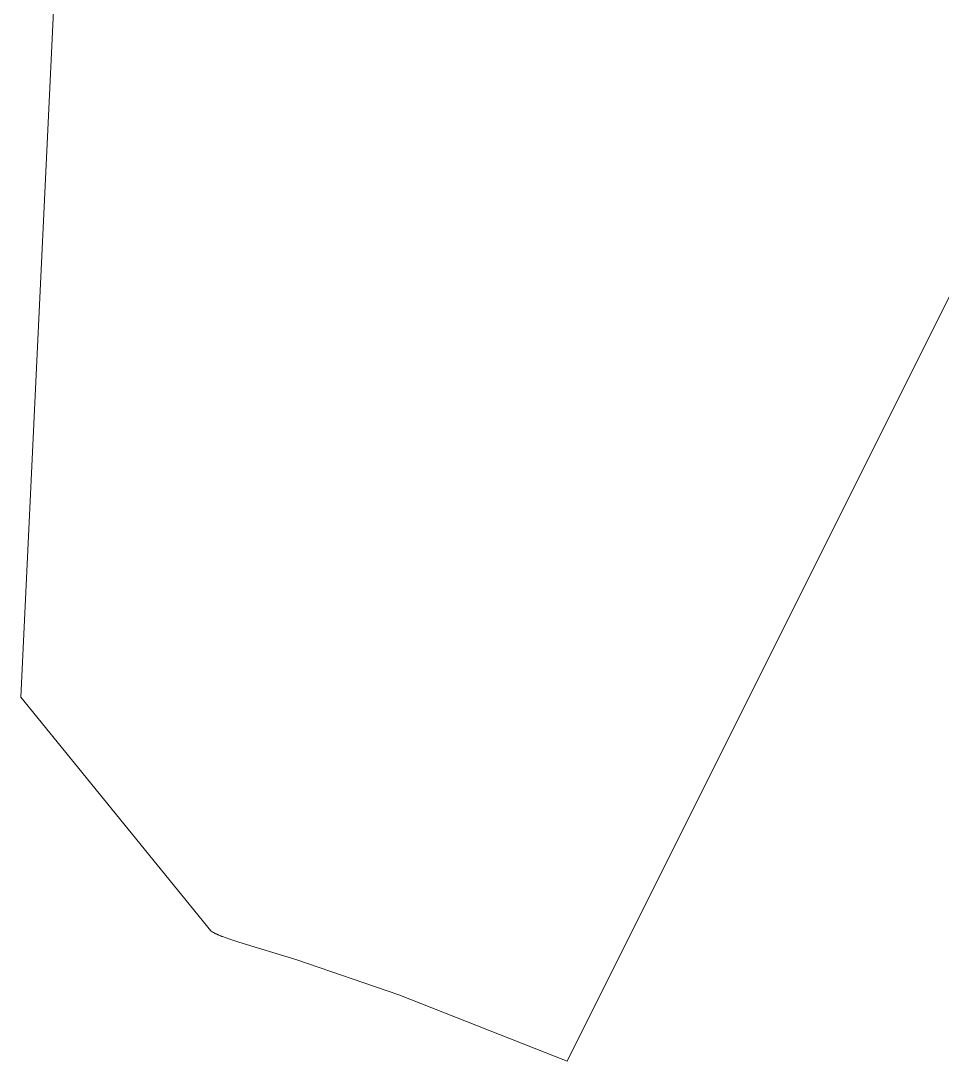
# Model space of a CAD drawing. Header units: metres. Extents: x 236 to 355, y 67 to 475.
# Drawn here: x 296.99083 to 297.00313, y 292.88084 to 292.89473 of the extents above; entities that cross this region are included whole.
import ezdxf

# ---------------------------------------------------------------- set-up
doc = ezdxf.new("R2010")
doc.units = ezdxf.units.M
doc.header["$LTSCALE"] = 0.007
doc.header["$MEASUREMENT"] = 0
doc.layers.add('H', color=7, linetype='Continuous')

msp = doc.modelspace()

# ---------------------------------------------------------------- linework, layer by layer
at = {"layer": 'H', "lineweight": 5}
msp.add_lwpolyline([(297.032141, 292.94888), (296.998123, 292.880844), (296.99588, 292.88173), (296.994502, 292.882203), (296.993745, 292.882433), (296.993624, 292.882471), (296.993524, 292.882507), (296.993522, 292.882508), (296.99352, 292.882508), (296.993519, 292.882508), (296.993517, 292.88251), (296.993516, 292.88251), (296.993515, 292.88251), (296.993514, 292.88251), (296.993512, 292.882512), (296.993511, 292.882512), (296.99351, 292.882513), (296.993508, 292.882513), (296.993506, 292.882514), (296.993505, 292.882515), (296.993504, 292.882515), (296.993503, 292.882515), (296.993501, 292.882517), (296.99348, 292.882525), (296.993478, 292.882526), (296.993478, 292.882527), (296.993476, 292.882527), (296.993474, 292.882528), (296.993473, 292.882528), (296.993472, 292.882528), (296.99347, 292.882529), (296.993469, 292.882529), (296.993468, 292.882531), (296.993467, 292.88253), (296.993465, 292.882531), (296.993464, 292.882532), (296.993463, 292.882533), (296.993461, 292.882533), (296.993461, 292.882533), (296.993459, 292.882535), (296.993458, 292.882535), (296.993457, 292.882535), (296.993455, 292.882536), (296.993454, 292.882536), (296.993453, 292.882537), (296.993451, 292.882538), (296.99345, 292.882538), (296.993449, 292.882538), (296.993448, 292.882539), (296.993447, 292.88254), (296.993446, 292.88254), (296.993444, 292.882542), (296.993443, 292.882542), (296.993441, 292.882542), (296.99344, 292.882542), (296.993439, 292.882543), (296.993438, 292.882543), (296.993437, 292.882544), (296.993436, 292.882545), (296.993434, 292.882545), (296.993433, 292.882547), (296.993432, 292.882547), (296.993431, 292.882548), (296.99343, 292.882549), (296.993429, 292.882549), (296.993428, 292.882549), (296.993426, 292.88255), (296.993425, 292.88255), (296.993424, 292.88255), (296.993423, 292.882551), (296.993422, 292.882552), (296.99342, 292.882553), (296.993419, 292.882553), (296.993418, 292.882554), (296.993417, 292.882554), (296.993416, 292.882556), (296.993415, 292.882556), (296.993413, 292.882556), (296.993413, 292.882557), (296.993411, 292.882557), (296.99341, 292.882557), (296.993409, 292.882558), (296.993408, 292.882559), (296.993407, 292.882559), (296.993406, 292.88256), (296.993404, 292.882561), (296.993404, 292.882562), (296.993402, 292.882563), (296.993401, 292.882563), (296.9934, 292.882563), (296.993399, 292.882564), (296.993398, 292.882564), (296.993397, 292.882565), (296.993395, 292.882566), (296.993394, 292.882567), (296.993393, 292.882567), (296.993392, 292.882567), (296.993391, 292.882568), (296.99339, 292.882569), (296.993389, 292.88257), (296.993387, 292.88257), (296.993387, 292.882571), (296.993385, 292.882571), (296.993384, 292.882571), (296.993383, 292.882573), (296.993383, 292.882573), (296.993382, 292.882573), (296.99338, 292.882575), (296.99338, 292.882575), (296.993378, 292.882576), (296.993377, 292.882577), (296.993376, 292.882577), (296.993375, 292.882578), (296.993374, 292.882578), (296.993372, 292.882579), (296.993372, 292.88258), (296.993371, 292.88258), (296.99337, 292.882581), (296.993369, 292.882582), (296.993368, 292.882582), (296.990834, 292.885703), (296.993263, 292.936731)], dxfattribs=at)
msp.add_lwpolyline([(297.032141, 292.94888), (296.998123, 292.880844), (296.99588, 292.88173), (296.994502, 292.882203), (296.993745, 292.882433), (296.993624, 292.882471), (296.993524, 292.882507), (296.993522, 292.882508), (296.99352, 292.882508), (296.993519, 292.882508), (296.993517, 292.88251), (296.993516, 292.88251), (296.993515, 292.88251), (296.993514, 292.88251), (296.993512, 292.882512), (296.993511, 292.882512), (296.99351, 292.882513), (296.993508, 292.882513), (296.993506, 292.882514), (296.993505, 292.882515), (296.993504, 292.882515), (296.993503, 292.882515), (296.993501, 292.882517), (296.99348, 292.882525), (296.993478, 292.882526), (296.993478, 292.882527), (296.993476, 292.882527), (296.993474, 292.882528), (296.993473, 292.882528), (296.993472, 292.882528), (296.99347, 292.882529), (296.993469, 292.882529), (296.993468, 292.882531), (296.993467, 292.88253), (296.993465, 292.882531), (296.993464, 292.882532), (296.993463, 292.882533), (296.993461, 292.882533), (296.993461, 292.882533), (296.993459, 292.882535), (296.993458, 292.882535), (296.993457, 292.882535), (296.993455, 292.882536), (296.993454, 292.882536), (296.993453, 292.882537), (296.993451, 292.882538), (296.99345, 292.882538), (296.993449, 292.882538), (296.993448, 292.882539), (296.993447, 292.88254), (296.993446, 292.88254), (296.993444, 292.882542), (296.993443, 292.882542), (296.993441, 292.882542), (296.99344, 292.882542), (296.993439, 292.882543), (296.993438, 292.882543), (296.993437, 292.882544), (296.993436, 292.882545), (296.993434, 292.882545), (296.993433, 292.882547), (296.993432, 292.882547), (296.993431, 292.882548), (296.99343, 292.882549), (296.993429, 292.882549), (296.993428, 292.882549), (296.993426, 292.88255), (296.993425, 292.88255), (296.993424, 292.88255), (296.993423, 292.882551), (296.993422, 292.882552), (296.99342, 292.882553), (296.993419, 292.882553), (296.993418, 292.882554), (296.993417, 292.882554), (296.993416, 292.882556), (296.993415, 292.882556), (296.993413, 292.882556), (296.993413, 292.882557), (296.993411, 292.882557), (296.99341, 292.882557), (296.993409, 292.882558), (296.993408, 292.882559), (296.993407, 292.882559), (296.993406, 292.88256), (296.993404, 292.882561), (296.993404, 292.882562), (296.993402, 292.882563), (296.993401, 292.882563), (296.9934, 292.882563), (296.993399, 292.882564), (296.993398, 292.882564), (296.993397, 292.882565), (296.993395, 292.882566), (296.993394, 292.882567), (296.993393, 292.882567), (296.993392, 292.882567), (296.993391, 292.882568), (296.99339, 292.882569), (296.993389, 292.88257), (296.993387, 292.88257), (296.993387, 292.882571), (296.993385, 292.882571), (296.993384, 292.882571), (296.993383, 292.882573), (296.993383, 292.882573), (296.993382, 292.882573), (296.99338, 292.882575), (296.99338, 292.882575), (296.993378, 292.882576), (296.993377, 292.882577), (296.993376, 292.882577), (296.993375, 292.882578), (296.993374, 292.882578), (296.993372, 292.882579), (296.993372, 292.88258), (296.993371, 292.88258), (296.99337, 292.882581), (296.993369, 292.882582), (296.993368, 292.882582), (296.990834, 292.885703), (296.993263, 292.936731)], dxfattribs=at)

doc.saveas('drawing.dxf')
